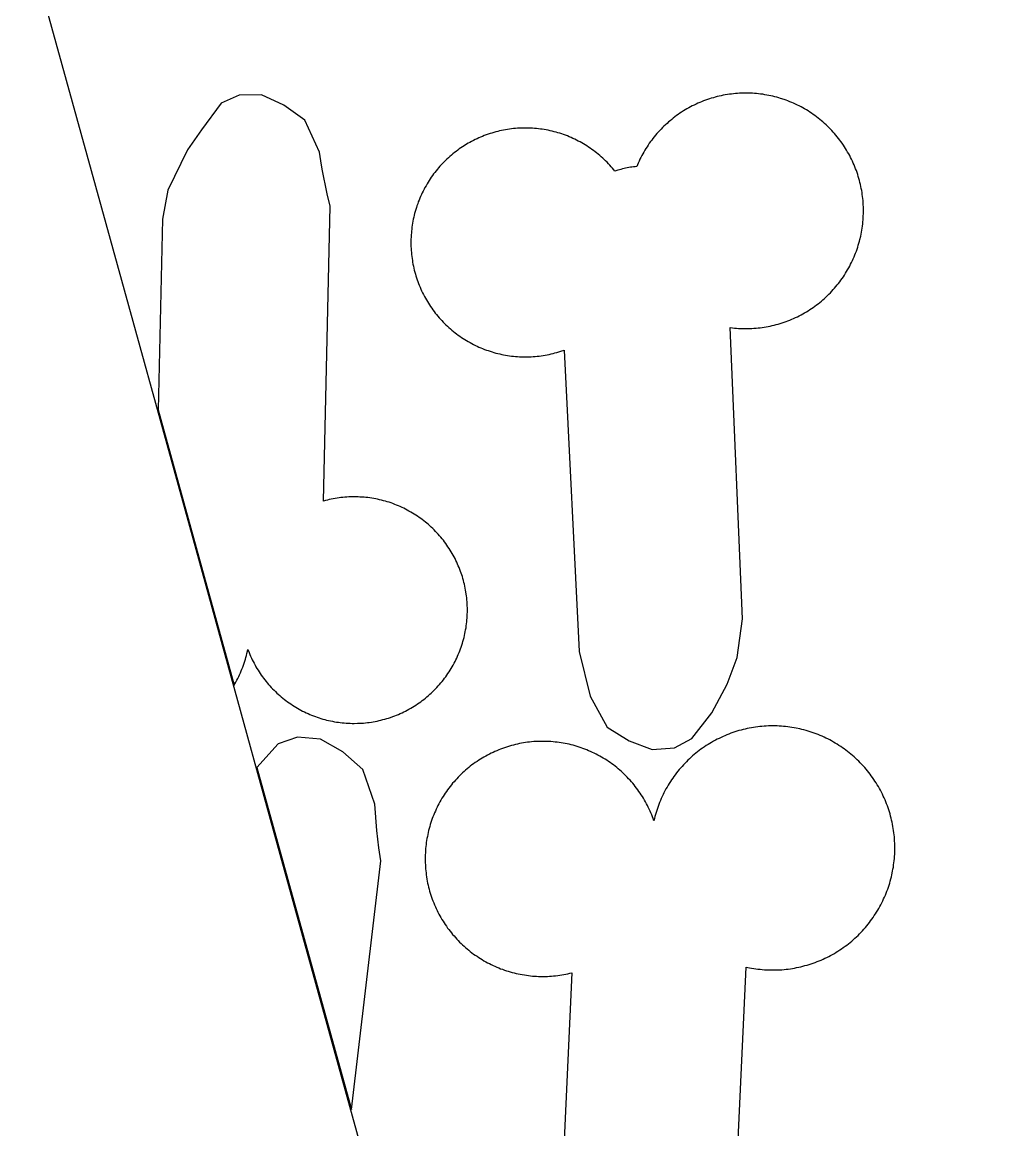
# Model space of a CAD drawing. Extents: x -246 to 246, y -104 to 199.
# Drawn here: x 127.27 to 138.03, y 1.74 to 13.83 of the extents above; entities that cross this region are included whole.
import ezdxf

# ---------------------------------------------------------------- set-up
doc = ezdxf.new("R2010")
doc.units = 0
doc.layers.add('Add_Red', color=1, linetype='Continuous')
doc.layers.add('Outline_Red', color=1, linetype='Continuous')

msp = doc.modelspace()

# ---------------------------------------------------------------- linework, layer by layer
at = {"layer": 'Add_Red'}
for points in [[(130.932, 6.178), (130.954, 6.179), (130.975, 6.18), (130.997, 6.181), (131.018, 6.183), (131.04, 6.186), (131.061, 6.188), (131.083, 6.191), (131.104, 6.195), (131.125, 6.199), (131.146, 6.203), (131.167, 6.208), (131.188, 6.212), (131.209, 6.218), (131.23, 6.223), (131.251, 6.229), (131.272, 6.236), (131.292, 6.243), (131.318, 6.252), (131.338, 6.259), (131.358, 6.267), (131.378, 6.275), (131.398, 6.284), (131.418, 6.293), (131.437, 6.302), (131.456, 6.312), (131.476, 6.322), (131.494, 6.332), (131.513, 6.343), (131.532, 6.354), (131.55, 6.365), (131.569, 6.377), (131.587, 6.389), (131.604, 6.401), (131.622, 6.413), (131.639, 6.426), (131.656, 6.439), (131.673, 6.453), (131.69, 6.467), (131.706, 6.481), (131.723, 6.495), (131.738, 6.509), (131.754, 6.524), (131.769, 6.539), (131.785, 6.555), (131.799, 6.57), (131.814, 6.586), (131.828, 6.603), (131.842, 6.619), (131.856, 6.636), (131.87, 6.653), (131.883, 6.67), (131.896, 6.687), (131.908, 6.705), (131.92, 6.722), (131.932, 6.74), (131.944, 6.759), (131.955, 6.777), (131.966, 6.796), (131.977, 6.814), (131.987, 6.833), (131.997, 6.853), (132.007, 6.872), (132.016, 6.891), (132.025, 6.911), (132.033, 6.931), (132.042, 6.951), (132.05, 6.971), (132.057, 6.991), (132.064, 7.011), (132.071, 7.032), (132.078, 7.052), (132.084, 7.073), (132.09, 7.094), (132.095, 7.115), (132.1, 7.136), (132.105, 7.157), (132.109, 7.178), (132.113, 7.199), (132.117, 7.221), (132.12, 7.242), (132.123, 7.263), (132.125, 7.285), (132.127, 7.306), (132.129, 7.328), (132.13, 7.349), (132.131, 7.371), (132.132, 7.393), (132.132, 7.414), (132.132, 7.44), (132.131, 7.462), (132.13, 7.483), (132.129, 7.505), (132.127, 7.526), (132.125, 7.548), (132.122, 7.569), (132.119, 7.59), (132.116, 7.612), (132.112, 7.633), (132.108, 7.654), (132.104, 7.675), (132.099, 7.697), (132.094, 7.717), (132.089, 7.738), (132.083, 7.759), (132.077, 7.78), (132.064, 7.817), (132.057, 7.837), (132.05, 7.857), (132.042, 7.878), (132.033, 7.897), (132.025, 7.917), (132.016, 7.937), (132.007, 7.956), (131.997, 7.976), (131.987, 7.995), (131.977, 8.014), (131.966, 8.033), (131.955, 8.051), (131.944, 8.07), (131.932, 8.088), (131.92, 8.106), (131.908, 8.124), (131.896, 8.141), (131.883, 8.159), (131.87, 8.176), (131.856, 8.193), (131.842, 8.209), (131.828, 8.226), (131.814, 8.242), (131.799, 8.258), (131.785, 8.273), (131.769, 8.289), (131.754, 8.304), (131.738, 8.319), (131.723, 8.333), (131.706, 8.348), (131.69, 8.362), (131.673, 8.375), (131.656, 8.389), (131.639, 8.402), (131.622, 8.415), (131.604, 8.427), (131.587, 8.44), (131.569, 8.452), (131.55, 8.463), (131.532, 8.474), (131.513, 8.485), (131.494, 8.496), (131.476, 8.506), (131.456, 8.516), (131.437, 8.526), (131.418, 8.535), (131.398, 8.544), (131.378, 8.553), (131.358, 8.561), (131.338, 8.569), (131.318, 8.577), (131.298, 8.584), (131.277, 8.591), (131.256, 8.597), (131.236, 8.603), (131.215, 8.609), (131.194, 8.614), (131.173, 8.619), (131.152, 8.624), (131.131, 8.628), (131.11, 8.632), (131.088, 8.636), (131.067, 8.639), (131.046, 8.642), (131.024, 8.644), (131.003, 8.646), (130.981, 8.648), (130.959, 8.649), (130.938, 8.65), (130.916, 8.651), (130.895, 8.651), (130.859, 8.651), (130.837, 8.65), (130.816, 8.649), (130.794, 8.647), (130.773, 8.645), (130.751, 8.643), (130.73, 8.64), (130.709, 8.637), (130.687, 8.634), (130.666, 8.63), (130.645, 8.626), (130.624, 8.621), (130.603, 8.616), (130.582, 8.611), (130.561, 8.605), (130.634, 11.824), (130.601, 11.959), (130.581, 12.049), (130.563, 12.139), (130.547, 12.23), (130.532, 12.321), (130.518, 12.413), (130.356, 12.762), (130.128, 12.927), (129.882, 13.039), (129.638, 13.036), (129.443, 12.949), (129.228, 12.659), (129.074, 12.439), (128.862, 11.999), (128.804, 11.681), (128.754, 9.602), (129.585, 6.596), (129.593, 6.609), (129.604, 6.629), (129.615, 6.649), (129.625, 6.669), (129.635, 6.689), (129.644, 6.709), (129.653, 6.73), (129.662, 6.75), (129.67, 6.771), (129.679, 6.792), (129.686, 6.813), (129.694, 6.834), (129.7, 6.855), (129.707, 6.877), (129.713, 6.898), (129.719, 6.92), (129.725, 6.942), (129.73, 6.964), (129.734, 6.985), (129.748, 6.951), (129.756, 6.931), (129.765, 6.911), (129.774, 6.891), (129.783, 6.872), (129.793, 6.853), (129.802, 6.833), (129.813, 6.814), (129.823, 6.796), (129.834, 6.777), (129.846, 6.759), (129.857, 6.74), (129.869, 6.722), (129.881, 6.705), (129.894, 6.687), (129.907, 6.67), (129.92, 6.653), (129.933, 6.636), (129.947, 6.619), (129.961, 6.603), (129.975, 6.586), (129.99, 6.57), (130.005, 6.555), (130.02, 6.539), (130.035, 6.524), (130.051, 6.509), (130.067, 6.495), (130.083, 6.481), (130.1, 6.467), (130.116, 6.453), (130.133, 6.439), (130.15, 6.426), (130.168, 6.413), (130.185, 6.401), (130.203, 6.389), (130.221, 6.377), (130.239, 6.365), (130.258, 6.354), (130.276, 6.343), (130.295, 6.332), (130.314, 6.322), (130.333, 6.312), (130.352, 6.302), (130.372, 6.293), (130.392, 6.284), (130.411, 6.275), (130.431, 6.267), (130.451, 6.259), (130.472, 6.252), (130.492, 6.244), (130.512, 6.238), (130.533, 6.231), (130.554, 6.225), (130.575, 6.219), (130.595, 6.214), (130.616, 6.209), (130.638, 6.204), (130.659, 6.2), (130.68, 6.196), (130.701, 6.192), (130.723, 6.189), (130.744, 6.186), (130.765, 6.184), (130.787, 6.182), (130.808, 6.18), (130.83, 6.179), (130.852, 6.178), (130.873, 6.177), (130.895, 6.177), (130.932, 6.178)], [(134.393, 5.911), (134.582, 6.011), (134.803, 6.291), (134.97, 6.607), (135.078, 6.895), (135.137, 7.319), (135.003, 10.499), (135.026, 10.496), (135.048, 10.494), (135.07, 10.492), (135.093, 10.49), (135.115, 10.489), (135.137, 10.488), (135.172, 10.488), (135.194, 10.488), (135.217, 10.489), (135.239, 10.49), (135.262, 10.491), (135.284, 10.493), (135.306, 10.495), (135.329, 10.497), (135.351, 10.5), (135.373, 10.504), (135.395, 10.507), (135.417, 10.511), (135.439, 10.516), (135.461, 10.521), (135.483, 10.526), (135.505, 10.532), (135.526, 10.538), (135.548, 10.544), (135.569, 10.551), (135.591, 10.558), (135.612, 10.565), (135.633, 10.573), (135.654, 10.581), (135.674, 10.59), (135.695, 10.599), (135.715, 10.608), (135.736, 10.618), (135.756, 10.628), (135.776, 10.638), (135.795, 10.649), (135.815, 10.66), (135.834, 10.671), (135.853, 10.683), (135.872, 10.695), (135.891, 10.708), (135.909, 10.72), (135.928, 10.733), (135.946, 10.747), (135.963, 10.76), (135.981, 10.774), (135.998, 10.789), (136.015, 10.803), (136.032, 10.818), (136.049, 10.833), (136.065, 10.849), (136.081, 10.864), (136.097, 10.88), (136.112, 10.897), (136.127, 10.913), (136.142, 10.93), (136.157, 10.947), (136.171, 10.964), (136.185, 10.982), (136.199, 11), (136.212, 11.018), (136.225, 11.036), (136.238, 11.054), (136.25, 11.073), (136.262, 11.092), (136.274, 11.111), (136.285, 11.131), (136.296, 11.15), (136.307, 11.17), (136.317, 11.19), (136.327, 11.21), (136.337, 11.23), (136.346, 11.25), (136.355, 11.271), (136.364, 11.292), (136.372, 11.313), (136.38, 11.334), (136.388, 11.355), (136.395, 11.376), (136.401, 11.398), (136.408, 11.419), (136.414, 11.441), (136.419, 11.462), (136.428, 11.497), (136.432, 11.519), (136.436, 11.541), (136.44, 11.563), (136.444, 11.586), (136.447, 11.608), (136.45, 11.63), (136.452, 11.652), (136.454, 11.675), (136.455, 11.697), (136.456, 11.72), (136.457, 11.742), (136.458, 11.773), (136.457, 11.796), (136.457, 11.818), (136.456, 11.841), (136.454, 11.863), (136.453, 11.885), (136.451, 11.908), (136.448, 11.93), (136.445, 11.952), (136.442, 11.974), (136.438, 11.997), (136.434, 12.019), (136.429, 12.041), (136.425, 12.063), (136.419, 12.084), (136.414, 12.106), (136.408, 12.128), (136.401, 12.149), (136.395, 12.171), (136.388, 12.192), (136.38, 12.213), (136.372, 12.234), (136.364, 12.255), (136.355, 12.276), (136.346, 12.296), (136.337, 12.317), (136.327, 12.337), (136.317, 12.357), (136.307, 12.377), (136.296, 12.397), (136.285, 12.416), (136.274, 12.436), (136.262, 12.455), (136.25, 12.474), (136.238, 12.492), (136.225, 12.511), (136.212, 12.529), (136.199, 12.547), (136.185, 12.565), (136.171, 12.582), (136.157, 12.6), (136.142, 12.617), (136.127, 12.634), (136.112, 12.65), (136.097, 12.666), (136.081, 12.682), (136.065, 12.698), (136.049, 12.714), (136.032, 12.729), (136.015, 12.744), (135.998, 12.758), (135.981, 12.772), (135.963, 12.786), (135.946, 12.8), (135.928, 12.813), (135.909, 12.826), (135.891, 12.839), (135.872, 12.852), (135.853, 12.864), (135.834, 12.875), (135.815, 12.887), (135.795, 12.898), (135.776, 12.908), (135.756, 12.919), (135.736, 12.929), (135.715, 12.939), (135.695, 12.948), (135.674, 12.957), (135.654, 12.965), (135.633, 12.974), (135.612, 12.981), (135.591, 12.989), (135.553, 13.001), (135.532, 13.008), (135.51, 13.014), (135.489, 13.019), (135.467, 13.025), (135.445, 13.03), (135.423, 13.034), (135.401, 13.038), (135.379, 13.042), (135.357, 13.046), (135.334, 13.049), (135.312, 13.051), (135.29, 13.054), (135.267, 13.055), (135.245, 13.057), (135.223, 13.058), (135.2, 13.059), (135.172, 13.059), (135.15, 13.059), (135.127, 13.058), (135.105, 13.057), (135.082, 13.056), (135.06, 13.054), (135.038, 13.052), (135.015, 13.049), (134.993, 13.046), (134.971, 13.043), (134.949, 13.039), (134.927, 13.035), (134.905, 13.031), (134.883, 13.026), (134.861, 13.021), (134.839, 13.015), (134.818, 13.009), (134.796, 13.003), (134.775, 12.996), (134.753, 12.989), (134.732, 12.981), (134.711, 12.974), (134.69, 12.965), (134.67, 12.957), (134.649, 12.948), (134.629, 12.939), (134.608, 12.929), (134.588, 12.919), (134.568, 12.908), (134.549, 12.898), (134.529, 12.887), (134.51, 12.875), (134.491, 12.864), (134.472, 12.852), (134.453, 12.839), (134.435, 12.826), (134.416, 12.813), (134.398, 12.8), (134.38, 12.786), (134.363, 12.772), (134.346, 12.758), (134.329, 12.744), (134.312, 12.729), (134.295, 12.714), (134.279, 12.698), (134.263, 12.682), (134.247, 12.666), (134.232, 12.65), (134.217, 12.634), (134.202, 12.617), (134.187, 12.6), (134.173, 12.582), (134.159, 12.565), (134.145, 12.547), (134.132, 12.529), (134.119, 12.511), (134.106, 12.492), (134.094, 12.474), (134.082, 12.455), (134.07, 12.436), (134.059, 12.416), (134.048, 12.397), (134.037, 12.377), (134.026, 12.357), (134.016, 12.337), (134.007, 12.317), (133.997, 12.296), (133.981, 12.257), (133.964, 12.256), (133.946, 12.254), (133.929, 12.251), (133.912, 12.249), (133.894, 12.246), (133.877, 12.242), (133.86, 12.239), (133.843, 12.235), (133.826, 12.231), (133.809, 12.226), (133.792, 12.222), (133.776, 12.216), (133.743, 12.206), (133.73, 12.223), (133.716, 12.239), (133.701, 12.256), (133.687, 12.272), (133.672, 12.288), (133.657, 12.304), (133.641, 12.319), (133.626, 12.334), (133.61, 12.349), (133.593, 12.364), (133.577, 12.378), (133.56, 12.392), (133.543, 12.406), (133.526, 12.419), (133.509, 12.432), (133.491, 12.445), (133.473, 12.458), (133.455, 12.47), (133.437, 12.482), (133.418, 12.494), (133.4, 12.505), (133.381, 12.516), (133.362, 12.526), (133.343, 12.536), (133.323, 12.546), (133.304, 12.556), (133.284, 12.565), (133.264, 12.574), (133.244, 12.583), (133.224, 12.591), (133.203, 12.599), (133.183, 12.606), (133.162, 12.613), (133.141, 12.62), (133.121, 12.626), (133.1, 12.632), (133.078, 12.638), (133.057, 12.643), (133.036, 12.648), (133.015, 12.653), (132.993, 12.657), (132.972, 12.661), (132.95, 12.664), (132.929, 12.667), (132.907, 12.67), (132.885, 12.672), (132.864, 12.674), (132.842, 12.676), (132.82, 12.677), (132.798, 12.678), (132.765, 12.678), (132.743, 12.678), (132.721, 12.677), (132.699, 12.676), (132.678, 12.675), (132.656, 12.673), (132.634, 12.671), (132.613, 12.669), (132.591, 12.666), (132.569, 12.663), (132.548, 12.659), (132.526, 12.655), (132.505, 12.651), (132.484, 12.646), (132.463, 12.641), (132.441, 12.635), (132.42, 12.63), (132.4, 12.623), (132.379, 12.617), (132.358, 12.61), (132.337, 12.603), (132.317, 12.595), (132.297, 12.587), (132.277, 12.579), (132.257, 12.57), (132.237, 12.561), (132.217, 12.552), (132.198, 12.542), (132.178, 12.532), (132.159, 12.521), (132.14, 12.511), (132.121, 12.5), (132.098, 12.485), (132.079, 12.473), (132.061, 12.461), (132.043, 12.449), (132.026, 12.436), (132.008, 12.423), (131.991, 12.409), (131.974, 12.396), (131.957, 12.382), (131.941, 12.368), (131.924, 12.353), (131.908, 12.338), (131.893, 12.323), (131.877, 12.308), (131.862, 12.292), (131.847, 12.276), (131.832, 12.26), (131.818, 12.244), (131.804, 12.227), (131.79, 12.21), (131.777, 12.193), (131.763, 12.176), (131.75, 12.158), (131.738, 12.14), (131.726, 12.122), (131.714, 12.104), (131.702, 12.086), (131.691, 12.067), (131.68, 12.048), (131.669, 12.029), (131.659, 12.01), (131.649, 11.99), (131.639, 11.971), (131.63, 11.951), (131.621, 11.931), (131.612, 11.911), (131.604, 11.891), (131.596, 11.871), (131.589, 11.85), (131.581, 11.83), (131.575, 11.809), (131.568, 11.788), (131.562, 11.767), (131.556, 11.746), (131.551, 11.725), (131.546, 11.704), (131.541, 11.683), (131.537, 11.661), (131.533, 11.64), (131.53, 11.618), (131.527, 11.597), (131.524, 11.575), (131.522, 11.553), (131.52, 11.532), (131.518, 11.51), (131.517, 11.488), (131.516, 11.466), (131.515, 11.429), (131.516, 11.407), (131.516, 11.385), (131.517, 11.363), (131.518, 11.341), (131.52, 11.32), (131.522, 11.298), (131.525, 11.276), (131.528, 11.255), (131.531, 11.233), (131.534, 11.212), (131.538, 11.19), (131.543, 11.169), (131.547, 11.148), (131.552, 11.126), (131.558, 11.105), (131.564, 11.084), (131.57, 11.063), (131.577, 11.042), (131.583, 11.022), (131.591, 11.001), (131.598, 10.981), (131.606, 10.961), (131.615, 10.94), (131.623, 10.92), (131.632, 10.901), (131.643, 10.879), (131.652, 10.86), (131.662, 10.84), (131.673, 10.821), (131.684, 10.802), (131.695, 10.783), (131.706, 10.765), (131.718, 10.747), (131.73, 10.728), (131.742, 10.71), (131.755, 10.693), (131.768, 10.675), (131.781, 10.658), (131.795, 10.641), (131.809, 10.624), (131.823, 10.607), (131.838, 10.591), (131.852, 10.575), (131.867, 10.559), (131.883, 10.544), (131.898, 10.528), (131.914, 10.514), (131.93, 10.499), (131.947, 10.484), (131.963, 10.47), (131.98, 10.456), (131.997, 10.443), (132.014, 10.43), (132.032, 10.417), (132.05, 10.404), (132.068, 10.392), (132.086, 10.38), (132.104, 10.368), (132.123, 10.357), (132.142, 10.346), (132.161, 10.335), (132.18, 10.324), (132.199, 10.314), (132.219, 10.305), (132.238, 10.295), (132.258, 10.286), (132.278, 10.278), (132.298, 10.269), (132.319, 10.261), (132.339, 10.254), (132.36, 10.247), (132.38, 10.24), (132.401, 10.233), (132.422, 10.227), (132.443, 10.221), (132.464, 10.216), (132.486, 10.211), (132.507, 10.206), (132.528, 10.202), (132.55, 10.198), (132.571, 10.194), (132.593, 10.191), (132.614, 10.188), (132.636, 10.186), (132.658, 10.184), (132.68, 10.182), (132.701, 10.181), (132.723, 10.18), (132.765, 10.179), (132.787, 10.179), (132.808, 10.18), (132.83, 10.181), (132.852, 10.182), (132.874, 10.184), (132.895, 10.186), (132.917, 10.188), (132.939, 10.191), (132.96, 10.194), (132.982, 10.198), (133.003, 10.202), (133.025, 10.206), (133.046, 10.211), (133.067, 10.216), (133.088, 10.222), (133.109, 10.228), (133.13, 10.234), (133.151, 10.24), (133.19, 10.254), (133.353, 6.963), (133.473, 6.475), (133.658, 6.137), (133.897, 5.987), (134.15, 5.892), (134.393, 5.911)], [(135.022, 0.222), (135.176, 3.517), (135.213, 3.509), (135.236, 3.505), (135.259, 3.501), (135.282, 3.498), (135.305, 3.495), (135.328, 3.492), (135.352, 3.49), (135.375, 3.488), (135.398, 3.486), (135.421, 3.485), (135.444, 3.485), (135.468, 3.485), (135.498, 3.485), (135.521, 3.486), (135.544, 3.487), (135.567, 3.488), (135.59, 3.49), (135.614, 3.493), (135.637, 3.495), (135.66, 3.499), (135.683, 3.502), (135.706, 3.506), (135.728, 3.51), (135.751, 3.515), (135.774, 3.52), (135.796, 3.526), (135.819, 3.532), (135.841, 3.538), (135.864, 3.545), (135.886, 3.552), (135.908, 3.559), (135.93, 3.567), (135.951, 3.576), (135.973, 3.584), (135.994, 3.593), (136.016, 3.603), (136.037, 3.612), (136.058, 3.622), (136.079, 3.633), (136.099, 3.644), (136.12, 3.655), (136.14, 3.666), (136.16, 3.678), (136.179, 3.691), (136.199, 3.703), (136.218, 3.716), (136.237, 3.729), (136.256, 3.743), (136.275, 3.757), (136.293, 3.771), (136.311, 3.786), (136.329, 3.801), (136.347, 3.816), (136.364, 3.831), (136.381, 3.847), (136.398, 3.863), (136.415, 3.88), (136.431, 3.896), (136.447, 3.913), (136.462, 3.93), (136.478, 3.948), (136.493, 3.966), (136.508, 3.984), (136.522, 4.002), (136.536, 4.021), (136.55, 4.039), (136.563, 4.058), (136.576, 4.078), (136.589, 4.097), (136.601, 4.117), (136.613, 4.137), (136.625, 4.157), (136.636, 4.177), (136.647, 4.197), (136.658, 4.218), (136.668, 4.239), (136.678, 4.26), (136.688, 4.281), (136.697, 4.303), (136.706, 4.324), (136.714, 4.346), (136.722, 4.368), (136.73, 4.39), (136.737, 4.412), (136.744, 4.434), (136.751, 4.456), (136.757, 4.479), (136.762, 4.501), (136.768, 4.524), (136.776, 4.563), (136.78, 4.586), (136.784, 4.609), (136.787, 4.632), (136.79, 4.655), (136.793, 4.678), (136.795, 4.701), (136.797, 4.724), (136.799, 4.748), (136.8, 4.771), (136.8, 4.794), (136.8, 4.817), (136.8, 4.845), (136.799, 4.868), (136.798, 4.891), (136.797, 4.915), (136.795, 4.938), (136.793, 4.961), (136.79, 4.984), (136.787, 5.007), (136.783, 5.03), (136.779, 5.053), (136.775, 5.076), (136.77, 5.099), (136.765, 5.121), (136.76, 5.144), (136.754, 5.166), (136.748, 5.189), (136.741, 5.211), (136.734, 5.233), (136.726, 5.255), (136.719, 5.277), (136.71, 5.299), (136.702, 5.321), (136.693, 5.342), (136.683, 5.363), (136.674, 5.384), (136.664, 5.405), (136.653, 5.426), (136.642, 5.447), (136.631, 5.467), (136.62, 5.487), (136.608, 5.507), (136.596, 5.527), (136.583, 5.547), (136.57, 5.566), (136.557, 5.585), (136.543, 5.604), (136.529, 5.623), (136.515, 5.641), (136.501, 5.659), (136.486, 5.677), (136.471, 5.695), (136.455, 5.712), (136.439, 5.729), (136.423, 5.746), (136.407, 5.763), (136.39, 5.779), (136.373, 5.795), (136.356, 5.811), (136.339, 5.826), (136.321, 5.841), (136.303, 5.856), (136.285, 5.87), (136.266, 5.884), (136.247, 5.898), (136.229, 5.911), (136.209, 5.925), (136.19, 5.937), (136.17, 5.95), (136.15, 5.962), (136.13, 5.974), (136.11, 5.985), (136.089, 5.996), (136.069, 6.007), (136.048, 6.017), (136.027, 6.027), (136.006, 6.036), (135.984, 6.046), (135.963, 6.055), (135.941, 6.063), (135.919, 6.071), (135.897, 6.079), (135.875, 6.086), (135.853, 6.093), (135.831, 6.1), (135.808, 6.106), (135.786, 6.111), (135.763, 6.117), (135.722, 6.125), (135.699, 6.13), (135.676, 6.134), (135.653, 6.137), (135.63, 6.14), (135.607, 6.143), (135.584, 6.145), (135.561, 6.147), (135.537, 6.148), (135.514, 6.149), (135.491, 6.15), (135.468, 6.15), (135.442, 6.15), (135.419, 6.149), (135.396, 6.148), (135.372, 6.147), (135.349, 6.145), (135.326, 6.142), (135.303, 6.14), (135.28, 6.137), (135.257, 6.133), (135.234, 6.129), (135.211, 6.125), (135.188, 6.12), (135.166, 6.115), (135.143, 6.11), (135.121, 6.104), (135.098, 6.098), (135.076, 6.091), (135.054, 6.084), (135.032, 6.077), (135.01, 6.069), (134.988, 6.061), (134.966, 6.052), (134.945, 6.043), (134.924, 6.034), (134.902, 6.024), (134.881, 6.014), (134.861, 6.004), (134.84, 5.993), (134.82, 5.982), (134.799, 5.97), (134.779, 5.958), (134.76, 5.946), (134.74, 5.934), (134.721, 5.921), (134.701, 5.908), (134.683, 5.894), (134.664, 5.88), (134.645, 5.866), (134.627, 5.851), (134.609, 5.837), (134.592, 5.822), (134.574, 5.806), (134.557, 5.79), (134.54, 5.774), (134.524, 5.758), (134.508, 5.741), (134.492, 5.724), (134.476, 5.707), (134.46, 5.69), (134.445, 5.672), (134.431, 5.654), (134.416, 5.636), (134.402, 5.617), (134.388, 5.599), (134.375, 5.58), (134.362, 5.561), (134.349, 5.541), (134.336, 5.521), (134.324, 5.502), (134.312, 5.482), (134.301, 5.461), (134.29, 5.441), (134.279, 5.42), (134.269, 5.399), (134.259, 5.378), (134.249, 5.357), (134.24, 5.336), (134.231, 5.314), (134.223, 5.293), (134.215, 5.271), (134.207, 5.249), (134.2, 5.227), (134.193, 5.205), (134.186, 5.182), (134.18, 5.16), (134.174, 5.137), (134.169, 5.115), (134.161, 5.137), (134.153, 5.158), (134.145, 5.179), (134.136, 5.199), (134.127, 5.22), (134.118, 5.24), (134.108, 5.261), (134.098, 5.281), (134.088, 5.3), (134.077, 5.32), (134.066, 5.34), (134.055, 5.359), (134.043, 5.378), (134.031, 5.397), (134.019, 5.416), (134.006, 5.434), (133.993, 5.452), (133.98, 5.47), (133.966, 5.488), (133.952, 5.506), (133.938, 5.523), (133.923, 5.54), (133.909, 5.557), (133.893, 5.573), (133.878, 5.59), (133.862, 5.606), (133.846, 5.621), (133.83, 5.637), (133.814, 5.652), (133.797, 5.667), (133.78, 5.681), (133.763, 5.695), (133.745, 5.709), (133.727, 5.723), (133.709, 5.736), (133.691, 5.749), (133.672, 5.762), (133.654, 5.774), (133.635, 5.786), (133.616, 5.798), (133.597, 5.809), (133.577, 5.821), (133.557, 5.831), (133.537, 5.842), (133.517, 5.852), (133.497, 5.861), (133.477, 5.87), (133.456, 5.879), (133.436, 5.888), (133.415, 5.896), (133.394, 5.904), (133.373, 5.912), (133.351, 5.919), (133.33, 5.925), (133.308, 5.932), (133.287, 5.938), (133.265, 5.943), (133.243, 5.949), (133.222, 5.953), (133.2, 5.958), (133.178, 5.962), (133.155, 5.966), (133.133, 5.969), (133.111, 5.972), (133.089, 5.974), (133.067, 5.977), (133.044, 5.978), (133.022, 5.98), (132.999, 5.981), (132.977, 5.981), (132.955, 5.981), (132.923, 5.981), (132.901, 5.98), (132.878, 5.979), (132.856, 5.978), (132.833, 5.976), (132.811, 5.973), (132.789, 5.971), (132.767, 5.968), (132.745, 5.964), (132.723, 5.96), (132.701, 5.956), (132.679, 5.951), (132.657, 5.946), (132.635, 5.941), (132.613, 5.935), (132.592, 5.929), (132.57, 5.923), (132.537, 5.912), (132.516, 5.904), (132.495, 5.896), (132.474, 5.888), (132.453, 5.879), (132.433, 5.87), (132.412, 5.861), (132.392, 5.852), (132.372, 5.842), (132.352, 5.831), (132.332, 5.821), (132.313, 5.809), (132.294, 5.798), (132.274, 5.786), (132.256, 5.774), (132.237, 5.762), (132.218, 5.749), (132.2, 5.736), (132.182, 5.723), (132.164, 5.709), (132.147, 5.695), (132.13, 5.681), (132.113, 5.667), (132.096, 5.652), (132.079, 5.637), (132.063, 5.621), (132.047, 5.606), (132.031, 5.59), (132.016, 5.573), (132.001, 5.557), (131.986, 5.54), (131.971, 5.523), (131.957, 5.506), (131.943, 5.488), (131.929, 5.47), (131.916, 5.452), (131.903, 5.434), (131.89, 5.416), (131.878, 5.397), (131.866, 5.378), (131.854, 5.359), (131.843, 5.34), (131.832, 5.32), (131.821, 5.3), (131.811, 5.281), (131.801, 5.261), (131.791, 5.24), (131.782, 5.22), (131.773, 5.199), (131.764, 5.179), (131.756, 5.158), (131.748, 5.137), (131.741, 5.116), (131.734, 5.094), (131.727, 5.073), (131.721, 5.052), (131.715, 5.03), (131.709, 5.008), (131.704, 4.987), (131.699, 4.965), (131.695, 4.943), (131.69, 4.921), (131.687, 4.899), (131.683, 4.876), (131.681, 4.854), (131.678, 4.832), (131.676, 4.81), (131.674, 4.787), (131.673, 4.765), (131.672, 4.743), (131.671, 4.72), (131.671, 4.698), (131.672, 4.656), (131.673, 4.633), (131.674, 4.611), (131.676, 4.589), (131.678, 4.566), (131.68, 4.544), (131.683, 4.522), (131.686, 4.5), (131.69, 4.478), (131.694, 4.456), (131.698, 4.434), (131.703, 4.412), (131.708, 4.39), (131.714, 4.368), (131.72, 4.347), (131.727, 4.323), (131.734, 4.301), (131.741, 4.28), (131.748, 4.259), (131.756, 4.238), (131.764, 4.217), (131.773, 4.196), (131.782, 4.176), (131.791, 4.155), (131.801, 4.135), (131.811, 4.115), (131.821, 4.095), (131.832, 4.076), (131.843, 4.056), (131.854, 4.037), (131.866, 4.018), (131.878, 3.999), (131.89, 3.98), (131.903, 3.962), (131.916, 3.943), (131.929, 3.925), (131.943, 3.908), (131.957, 3.89), (131.971, 3.873), (131.986, 3.856), (132.001, 3.839), (132.016, 3.822), (132.031, 3.806), (132.047, 3.79), (132.063, 3.774), (132.079, 3.759), (132.096, 3.744), (132.113, 3.729), (132.13, 3.715), (132.147, 3.7), (132.164, 3.686), (132.182, 3.673), (132.2, 3.659), (132.218, 3.646), (132.237, 3.634), (132.256, 3.621), (132.274, 3.609), (132.294, 3.598), (132.313, 3.586), (132.332, 3.575), (132.352, 3.564), (132.372, 3.554), (132.392, 3.544), (132.412, 3.534), (132.433, 3.525), (132.453, 3.516), (132.474, 3.508), (132.495, 3.499), (132.516, 3.492), (132.537, 3.484), (132.558, 3.477), (132.579, 3.47), (132.601, 3.464), (132.622, 3.458), (132.644, 3.452), (132.666, 3.447), (132.688, 3.442), (132.71, 3.438), (132.732, 3.434), (132.754, 3.43), (132.776, 3.427), (132.798, 3.424), (132.82, 3.421), (132.843, 3.419), (132.865, 3.417), (132.887, 3.416), (132.91, 3.415), (132.932, 3.414), (132.955, 3.414), (132.985, 3.415), (133.007, 3.415), (133.029, 3.416), (133.052, 3.418), (133.074, 3.42), (133.096, 3.422), (133.119, 3.425), (133.141, 3.428), (133.163, 3.431), (133.185, 3.435), (133.207, 3.439), (133.229, 3.444), (133.251, 3.449), (133.273, 3.454), (133.12, 0.116)], [(131.185, 4.676), (131.164, 4.818), (131.153, 4.913), (131.143, 5.009), (131.135, 5.104), (131.128, 5.199), (131.123, 5.295), (130.99, 5.672), (130.77, 5.865), (130.527, 6.004), (130.275, 6.025), (130.065, 5.954), (129.834, 5.697), (130.866, 1.96), (131.185, 4.676)]]:
    msp.add_lwpolyline(points, dxfattribs=at)
at = {"layer": 'Outline_Red'}
msp.add_lwpolyline([(127.27, 14.939), (128.183, 11.634), (129.096, 8.33), (130.009, 5.026), (130.922, 1.722), (131.835, -1.582), (132.748, -4.886), (133.661, -8.19), (134.574, -11.494), (135.487, -14.799), (136.4, -18.103), (137.313, -21.407), (138.226, -24.711), (139.139, -28.015), (140.052, -31.319)], dxfattribs=at)

doc.saveas('drawing.dxf')
